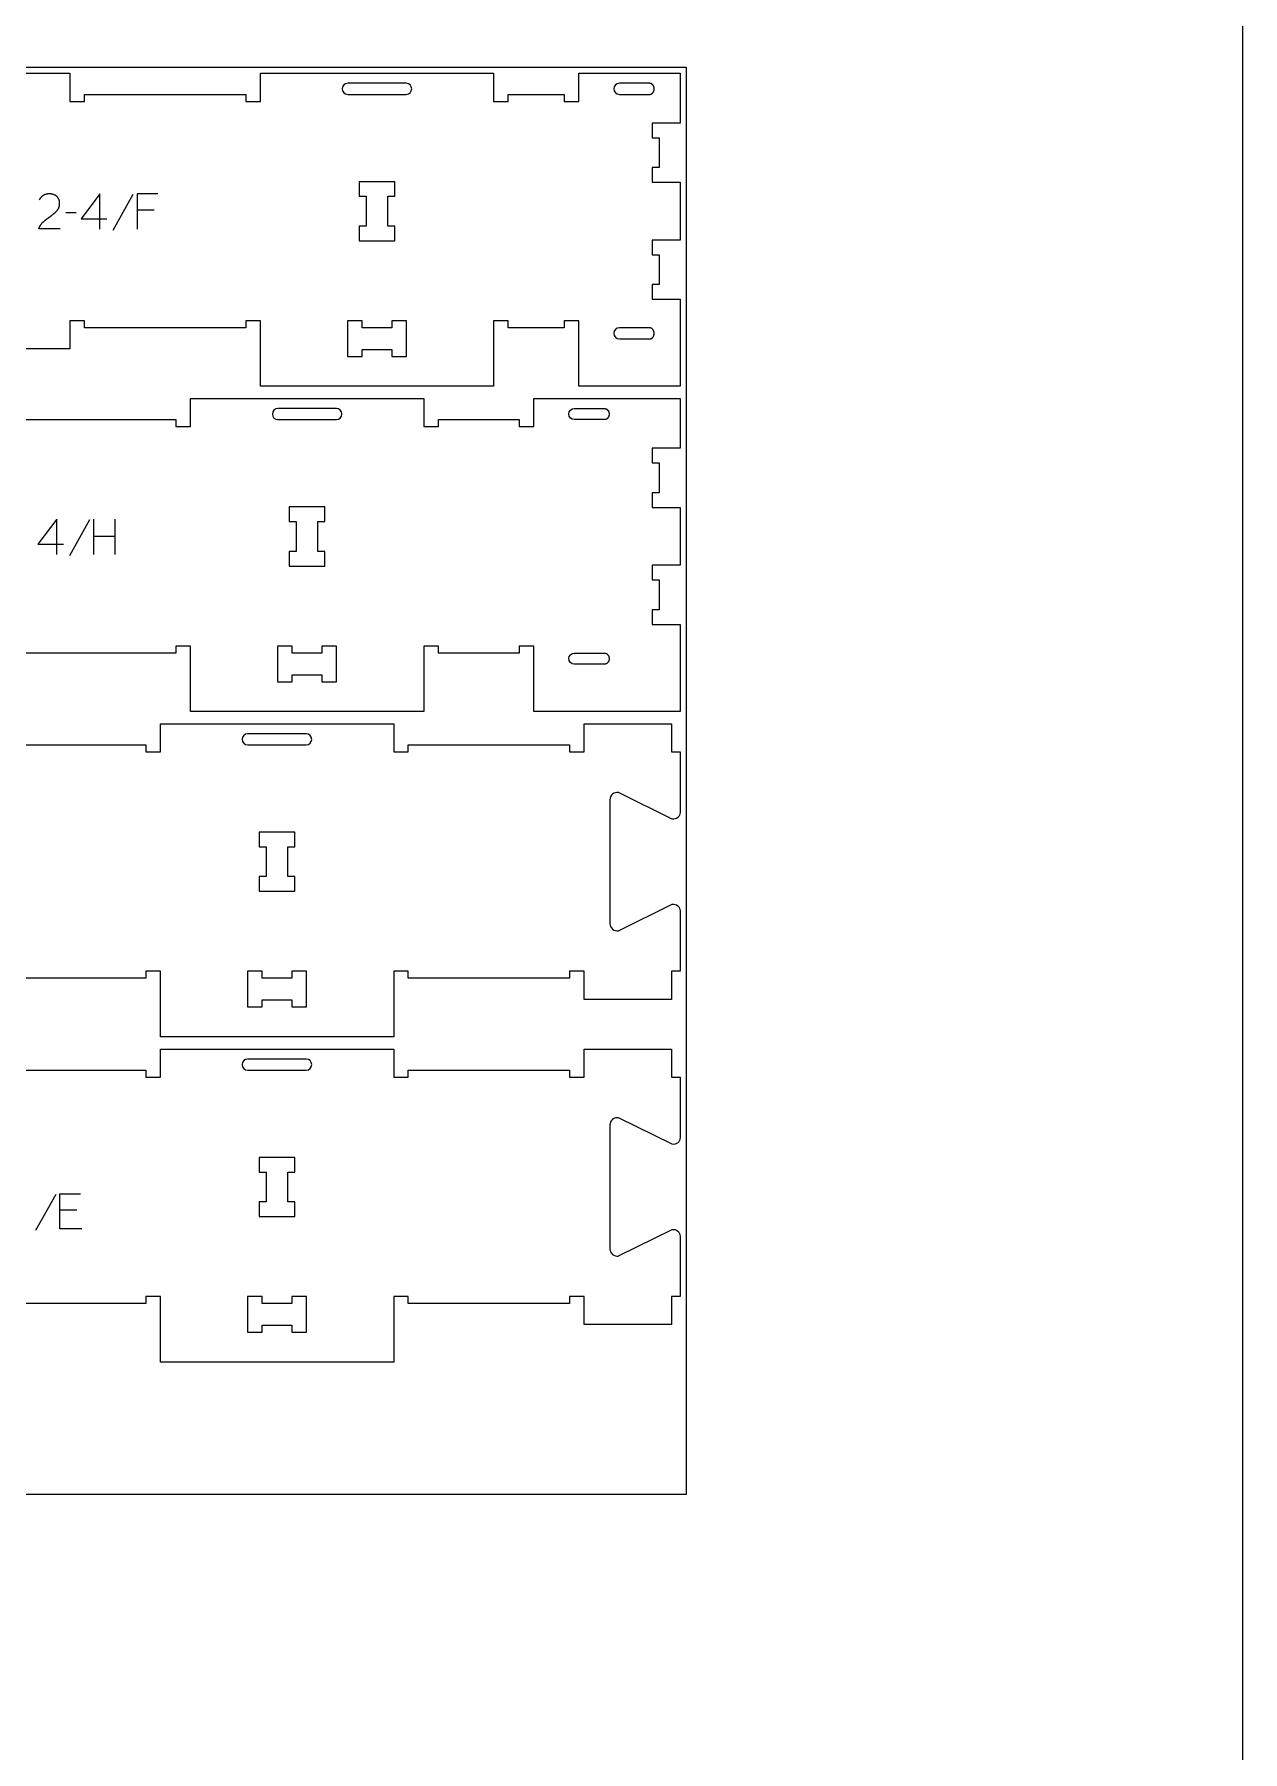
# Model space of a CAD drawing. Extents: x 0 to 4485, y 0 to 10771.
# Drawn here: x 2150 to 3183, y 2810 to 4278 of the extents above; entities that cross this region are included whole.
import ezdxf

# ---------------------------------------------------------------- set-up
doc = ezdxf.new("R2010")
doc.units = 0
for name, color, linetype in [('0_SHEET_SPRUCEPLY_2440X122', 1, 'CONTINUOUS'), ('1_ANYTOOL_1MMDEEP_LABELS_S', 2, 'CONTINUOUS'), ('3_ANYTOOL_CUTTHROUGH_INSID', 4, 'CONTINUOUS'), ('4_ANYTOOL_CUTTHROUGH_OUTSI', 5, 'CONTINUOUS'), ('DONOTCUT', 7, 'CONTINUOUS')]:
    doc.layers.add(name, color=color, linetype=linetype)

msp = doc.modelspace()

# ---------------------------------------------------------------- linework, layer by layer
at = {"layer": '0_SHEET_SPRUCEPLY_2440X122'}
msp.add_lwpolyline([(2707.5, 4249.4), (2707.5, 3029.4), (267.5, 3029.4), (267.5, 4249.4)], close=True, dxfattribs=at)
at = {"layer": '1_ANYTOOL_1MMDEEP_LABELS_S', "color": 2}
for points in [[(2172.1, 4111.2), (2153.8, 4111.2), (2153.9, 4111.7), (2154, 4111.9), (2154.1, 4112.1), (2154.2, 4112.4), (2154.3, 4112.6), (2154.4, 4112.8), (2154.5, 4113), (2154.6, 4113.2), (2154.7, 4113.4), (2154.8, 4113.6), (2154.9, 4113.8), (2155, 4114), (2155.1, 4114.2), (2155.2, 4114.4), (2155.4, 4114.6), (2155.5, 4114.8), (2155.6, 4115), (2155.8, 4115.2), (2155.9, 4115.4), (2156, 4115.5), (2156.2, 4115.7), (2156.3, 4115.9), (2156.5, 4116.1), (2156.6, 4116.2), (2156.8, 4116.4), (2157, 4116.6), (2157.1, 4116.8), (2157.3, 4116.9), (2157.5, 4117.1), (2157.8, 4117.4), (2159.3, 4118.6), (2160.8, 4119.8), (2162.3, 4120.9), (2163.8, 4122.1), (2164.6, 4122.6), (2165.3, 4123.2), (2166, 4123.8), (2166.7, 4124.4), (2167.4, 4125), (2168, 4125.6), (2168.7, 4126.2), (2169.3, 4126.8), (2169.4, 4126.9), (2169.5, 4127.1), (2169.7, 4127.3), (2169.8, 4127.4), (2169.9, 4127.6), (2170.1, 4127.8), (2170.2, 4127.9), (2170.3, 4128.1), (2170.4, 4128.3), (2170.5, 4128.5), (2170.6, 4128.6), (2170.7, 4128.8), (2170.8, 4129), (2170.9, 4129.2), (2171, 4129.4), (2171, 4129.6), (2171.1, 4129.8), (2171.2, 4130), (2171.2, 4130.2), (2171.3, 4130.4), (2171.3, 4130.6), (2171.4, 4130.8), (2171.4, 4131), (2171.5, 4131.2), (2171.5, 4131.4), (2171.5, 4131.6), (2171.6, 4131.8), (2171.6, 4132), (2171.6, 4132.2), (2171.6, 4132.5), (2171.6, 4132.7), (2171.6, 4132.9), (2171.6, 4133.2), (2171.6, 4133.4), (2171.6, 4133.7), (2171.6, 4133.9), (2171.6, 4134.1), (2171.5, 4134.4), (2171.5, 4134.6), (2171.5, 4134.8), (2171.4, 4135), (2171.4, 4135.3), (2171.3, 4135.5), (2171.3, 4135.7), (2171.2, 4135.9), (2171.1, 4136.1), (2171.1, 4136.3), (2171, 4136.5), (2170.9, 4136.7), (2170.8, 4136.8), (2170.7, 4137), (2170.6, 4137.2), (2170.5, 4137.4), (2170.4, 4137.5), (2170.3, 4137.7), (2170.2, 4137.9), (2170.1, 4138), (2170, 4138.2), (2169.8, 4138.3), (2169.7, 4138.5), (2169.5, 4138.6), (2169.4, 4138.8), (2169.2, 4138.9), (2169.1, 4139), (2168.9, 4139.2), (2168.8, 4139.3), (2168.6, 4139.4), (2168.4, 4139.5), (2168.3, 4139.7), (2168.1, 4139.8), (2167.9, 4139.9), (2167.7, 4140), (2167.6, 4140.1), (2167.4, 4140.2), (2167.2, 4140.2), (2167, 4140.3), (2166.8, 4140.4), (2166.6, 4140.5), (2166.4, 4140.6), (2166.2, 4140.6), (2166, 4140.7), (2165.8, 4140.7), (2165.6, 4140.8), (2165.4, 4140.9), (2165.2, 4140.9), (2165, 4140.9), (2164.8, 4141), (2164.6, 4141), (2164.3, 4141), (2164.1, 4141.1), (2163.9, 4141.1), (2163.6, 4141.1), (2163.4, 4141.1), (2163.2, 4141.1), (2162.7, 4141.1), (2162.3, 4141.1), (2162, 4141.1), (2161.6, 4141.1), (2161.3, 4141.1), (2160.9, 4141), (2160.6, 4141), (2160.3, 4140.9), (2160, 4140.8), (2159.6, 4140.7), (2159.5, 4140.7), (2159.3, 4140.7), (2159.2, 4140.6), (2159, 4140.5), (2158.9, 4140.5), (2158.7, 4140.4), (2158.6, 4140.4), (2158.5, 4140.3), (2158.3, 4140.2), (2158.2, 4140.2), (2158, 4140.1), (2157.9, 4140), (2157.8, 4140), (2157.6, 4139.9), (2157.5, 4139.8), (2157.4, 4139.7), (2157.2, 4139.6), (2157.1, 4139.5), (2157, 4139.4), (2156.9, 4139.4), (2156.7, 4139.3), (2156.6, 4139.2), (2156.5, 4139.1), (2156.4, 4139), (2156.3, 4138.8), (2156.2, 4138.7), (2156, 4138.6), (2155.9, 4138.5), (2155.8, 4138.4), (2155.7, 4138.3), (2155.6, 4138.2), (2155.5, 4138), (2155.3, 4137.8), (2155.1, 4137.5), (2154.9, 4137.2), (2154.7, 4137), (2154.6, 4136.7), (2154.4, 4136.4), (2154.2, 4136)], [(2206.1, 4111.1), (2206.1, 4141.2), (2190.1, 4119.8)], [(2234.3, 4140.7), (2217.1, 4109.9)], [(2255.5, 4141.1), (2237.9, 4141.1), (2237.9, 4111.1)], [(2185.8, 4125), (2177, 4124.9)], [(2252.4, 4127.2), (2237.9, 4127.2)], [(2190.1, 4119.8), (2211.9, 4119.8)], [(2169.1, 3833), (2169.1, 3863), (2153.1, 3841.7)], [(2197.3, 3862.5), (2180.1, 3831.8)], [(2200.7, 3863), (2200.7, 3833)], [(2219, 3833), (2219, 3863)], [(2219, 3848.3), (2200.7, 3848.3)], [(2153.1, 3841.7), (2174.9, 3841.7)], [(2168.3, 3286), (2151.1, 3255.2)], [(2190.7, 3256.5), (2171.8, 3256.5), (2171.8, 3286.5), (2189.6, 3286.5)], [(2186.4, 3272.6), (2171.8, 3272.6)]]:
    msp.add_lwpolyline(points, dxfattribs=at)
at = {"layer": '3_ANYTOOL_CUTTHROUGH_INSID', "color": 4}
for points in [[(2468, 4235.7), (2418, 4235.7, 1), (2418, 4226.2), (2468, 4226.2, 1)], [(2650.3, 4235.7, 1), (2650.3, 4226.2), (2676.1, 4226.2), (2676.2, 4226.2), (2676.3, 4226.2), (2676.4, 4226.2), (2676.5, 4226.2), (2676.6, 4226.2), (2676.7, 4226.2), (2676.8, 4226.2), (2676.8, 4226.3), (2676.9, 4226.3), (2677, 4226.3), (2677.1, 4226.3), (2677.2, 4226.4), (2677.3, 4226.4), (2677.4, 4226.4), (2677.5, 4226.5), (2677.6, 4226.5), (2677.7, 4226.6), (2677.8, 4226.6), (2677.9, 4226.7), (2678, 4226.7), (2678.1, 4226.8), (2678.2, 4226.9), (2678.3, 4226.9), (2678.3, 4227), (2678.4, 4227.1), (2678.5, 4227.1), (2678.6, 4227.2), (2678.7, 4227.3), (2678.8, 4227.4), (2678.8, 4227.4), (2678.9, 4227.5), (2679, 4227.6), (2679, 4227.7), (2679.1, 4227.8), (2679.2, 4227.9), (2679.2, 4228), (2679.3, 4228.1), (2679.4, 4228.2), (2679.4, 4228.3), (2679.5, 4228.4), (2679.5, 4228.5), (2679.6, 4228.6), (2679.6, 4228.7), (2679.7, 4228.8), (2679.7, 4228.9), (2679.7, 4229), (2679.8, 4229.1), (2679.8, 4229.2), (2679.9, 4229.3), (2679.9, 4229.4), (2679.9, 4229.5), (2679.9, 4229.6), (2680, 4229.7), (2680, 4229.9), (2680, 4230), (2680, 4230.1), (2680, 4230.2), (2680, 4230.3), (2680.1, 4230.4), (2680.1, 4230.5), (2680.1, 4230.6), (2680.1, 4230.7), (2680.1, 4230.8), (2680.1, 4230.9), (2680.1, 4231), (2680.1, 4231.1), (2680.1, 4231.2), (2680.1, 4231.3), (2680.1, 4231.5), (2680, 4231.6), (2680, 4231.7), (2680, 4231.8), (2680, 4231.9), (2680, 4232), (2680, 4232.1), (2679.9, 4232.2), (2679.9, 4232.3), (2679.9, 4232.4), (2679.9, 4232.5), (2679.8, 4232.6), (2679.8, 4232.7), (2679.7, 4232.9), (2679.7, 4233), (2679.7, 4233.1), (2679.6, 4233.2), (2679.6, 4233.3), (2679.5, 4233.4), (2679.5, 4233.5), (2679.4, 4233.6), (2679.4, 4233.7), (2679.3, 4233.8), (2679.2, 4233.9), (2679.2, 4234), (2679.1, 4234.1), (2679, 4234.1), (2679, 4234.2), (2678.9, 4234.3), (2678.8, 4234.4), (2678.8, 4234.5), (2678.7, 4234.6), (2678.6, 4234.6), (2678.5, 4234.7), (2678.4, 4234.8), (2678.3, 4234.9), (2678.3, 4234.9), (2678.2, 4235), (2678.1, 4235.1), (2678, 4235.1), (2677.9, 4235.2), (2677.8, 4235.2), (2677.7, 4235.3), (2677.6, 4235.3), (2677.5, 4235.4), (2677.4, 4235.4), (2677.3, 4235.4), (2677.2, 4235.5), (2677.1, 4235.5), (2677, 4235.5), (2676.9, 4235.6), (2676.8, 4235.6), (2676.8, 4235.6), (2676.7, 4235.6), (2676.6, 4235.6), (2676.5, 4235.7), (2676.4, 4235.7), (2676.3, 4235.7), (2676.2, 4235.7), (2676.1, 4235.7)], [(2650.3, 4017.2), (2676.1, 4017.2), (2676.2, 4017.2), (2676.3, 4017.2), (2676.4, 4017.2), (2676.5, 4017.2), (2676.6, 4017.2), (2676.7, 4017.2), (2676.8, 4017.2), (2676.8, 4017.3), (2676.9, 4017.3), (2677, 4017.3), (2677.1, 4017.3), (2677.2, 4017.4), (2677.3, 4017.4), (2677.4, 4017.4), (2677.5, 4017.5), (2677.6, 4017.5), (2677.7, 4017.6), (2677.8, 4017.6), (2677.9, 4017.7), (2678, 4017.7), (2678.1, 4017.8), (2678.2, 4017.9), (2678.3, 4017.9), (2678.3, 4018), (2678.4, 4018.1), (2678.5, 4018.1), (2678.6, 4018.2), (2678.7, 4018.3), (2678.8, 4018.4), (2678.8, 4018.4), (2678.9, 4018.5), (2679, 4018.6), (2679, 4018.7), (2679.1, 4018.8), (2679.2, 4018.9), (2679.2, 4019), (2679.3, 4019.1), (2679.4, 4019.2), (2679.4, 4019.3), (2679.5, 4019.4), (2679.5, 4019.5), (2679.6, 4019.6), (2679.6, 4019.7), (2679.7, 4019.8), (2679.7, 4019.9), (2679.7, 4020), (2679.8, 4020.1), (2679.8, 4020.2), (2679.9, 4020.3), (2679.9, 4020.4), (2679.9, 4020.5), (2679.9, 4020.6), (2680, 4020.7), (2680, 4020.9), (2680, 4021), (2680, 4021.1), (2680, 4021.2), (2680, 4021.3), (2680.1, 4021.4), (2680.1, 4021.5), (2680.1, 4021.6), (2680.1, 4021.7), (2680.1, 4021.8), (2680.1, 4021.9), (2680.1, 4022), (2680.1, 4022.1), (2680.1, 4022.2), (2680.1, 4022.3), (2680.1, 4022.5), (2680, 4022.6), (2680, 4022.7), (2680, 4022.8), (2680, 4022.9), (2680, 4023), (2680, 4023.1), (2679.9, 4023.2), (2679.9, 4023.3), (2679.9, 4023.4), (2679.9, 4023.5), (2679.8, 4023.6), (2679.8, 4023.7), (2679.7, 4023.9), (2679.7, 4024), (2679.7, 4024.1), (2679.6, 4024.2), (2679.6, 4024.3), (2679.5, 4024.4), (2679.5, 4024.5), (2679.4, 4024.6), (2679.4, 4024.7), (2679.3, 4024.8), (2679.2, 4024.9), (2679.2, 4025), (2679.1, 4025.1), (2679, 4025.1), (2679, 4025.2), (2678.9, 4025.3), (2678.8, 4025.4), (2678.8, 4025.5), (2678.7, 4025.6), (2678.6, 4025.6), (2678.5, 4025.7), (2678.4, 4025.8), (2678.3, 4025.9), (2678.3, 4025.9), (2678.2, 4026), (2678.1, 4026.1), (2678, 4026.1), (2677.9, 4026.2), (2677.8, 4026.2), (2677.7, 4026.3), (2677.6, 4026.3), (2677.5, 4026.4), (2677.4, 4026.4), (2677.3, 4026.4), (2677.2, 4026.5), (2677.1, 4026.5), (2677, 4026.5), (2676.9, 4026.6), (2676.8, 4026.6), (2676.8, 4026.6), (2676.7, 4026.6), (2676.6, 4026.6), (2676.5, 4026.7), (2676.4, 4026.7), (2676.3, 4026.7), (2676.2, 4026.7), (2676.1, 4026.7), (2650.3, 4026.7, 1)], [(2408.3, 3957.7), (2358.3, 3957.7, 1), (2358.3, 3948.2), (2408.3, 3948.2, 1)], [(2611.8, 3957.7), (2637.5, 3957.7), (2637.6, 3957.7), (2637.7, 3957.7), (2637.8, 3957.7), (2637.9, 3957.7), (2638, 3957.6), (2638.1, 3957.6), (2638.2, 3957.6), (2638.3, 3957.6), (2638.4, 3957.6), (2638.5, 3957.5), (2638.6, 3957.5), (2638.7, 3957.5), (2638.8, 3957.4), (2638.9, 3957.4), (2639, 3957.4), (2639.1, 3957.3), (2639.2, 3957.3), (2639.3, 3957.2), (2639.4, 3957.2), (2639.5, 3957.1), (2639.6, 3957.1), (2639.6, 3957), (2639.7, 3956.9), (2639.8, 3956.9), (2639.9, 3956.8), (2640, 3956.7), (2640.1, 3956.6), (2640.1, 3956.6), (2640.2, 3956.5), (2640.3, 3956.4), (2640.4, 3956.3), (2640.4, 3956.2), (2640.5, 3956.1), (2640.6, 3956.1), (2640.6, 3956), (2640.7, 3955.9), (2640.8, 3955.8), (2640.8, 3955.7), (2640.9, 3955.6), (2640.9, 3955.5), (2641, 3955.4), (2641, 3955.3), (2641.1, 3955.2), (2641.1, 3955.1), (2641.2, 3955), (2641.2, 3954.9), (2641.3, 3954.7), (2641.3, 3954.6), (2641.3, 3954.5), (2641.4, 3954.4), (2641.4, 3954.3), (2641.4, 3954.2), (2641.4, 3954.1), (2641.5, 3954), (2641.5, 3953.9), (2641.5, 3953.8), (2641.5, 3953.7), (2641.5, 3953.6), (2641.5, 3953.5), (2641.5, 3953.3), (2641.5, 3953.2), (2641.5, 3953.1), (2641.5, 3953), (2641.5, 3952.9), (2641.5, 3952.8), (2641.5, 3952.7), (2641.5, 3952.6), (2641.5, 3952.5), (2641.5, 3952.4), (2641.5, 3952.3), (2641.5, 3952.2), (2641.5, 3952.1), (2641.5, 3952), (2641.5, 3951.9), (2641.4, 3951.7), (2641.4, 3951.6), (2641.4, 3951.5), (2641.4, 3951.4), (2641.3, 3951.3), (2641.3, 3951.2), (2641.3, 3951.1), (2641.2, 3951), (2641.2, 3950.9), (2641.1, 3950.8), (2641.1, 3950.7), (2641, 3950.6), (2641, 3950.5), (2640.9, 3950.4), (2640.9, 3950.3), (2640.8, 3950.2), (2640.8, 3950.1), (2640.7, 3950), (2640.6, 3949.9), (2640.6, 3949.8), (2640.5, 3949.7), (2640.4, 3949.6), (2640.4, 3949.5), (2640.3, 3949.4), (2640.2, 3949.4), (2640.1, 3949.3), (2640.1, 3949.2), (2640, 3949.1), (2639.9, 3949.1), (2639.8, 3949), (2639.7, 3948.9), (2639.6, 3948.9), (2639.6, 3948.8), (2639.5, 3948.7), (2639.4, 3948.7), (2639.3, 3948.6), (2639.2, 3948.6), (2639.1, 3948.5), (2639, 3948.5), (2638.9, 3948.4), (2638.8, 3948.4), (2638.7, 3948.4), (2638.6, 3948.3), (2638.5, 3948.3), (2638.4, 3948.3), (2638.3, 3948.3), (2638.2, 3948.2), (2638.1, 3948.2), (2638, 3948.2), (2637.9, 3948.2), (2637.8, 3948.2), (2637.7, 3948.2), (2637.6, 3948.2), (2637.5, 3948.2), (2611.8, 3948.2, -1)], [(2611.8, 3739.2, -1), (2611.8, 3748.7), (2637.5, 3748.7), (2637.6, 3748.7), (2637.7, 3748.7), (2637.8, 3748.7), (2637.9, 3748.7), (2638, 3748.6), (2638.1, 3748.6), (2638.2, 3748.6), (2638.3, 3748.6), (2638.4, 3748.6), (2638.5, 3748.5), (2638.6, 3748.5), (2638.7, 3748.5), (2638.8, 3748.4), (2638.9, 3748.4), (2639, 3748.4), (2639.1, 3748.3), (2639.2, 3748.3), (2639.3, 3748.2), (2639.4, 3748.2), (2639.5, 3748.1), (2639.6, 3748.1), (2639.6, 3748), (2639.7, 3747.9), (2639.8, 3747.9), (2639.9, 3747.8), (2640, 3747.7), (2640.1, 3747.6), (2640.1, 3747.6), (2640.2, 3747.5), (2640.3, 3747.4), (2640.4, 3747.3), (2640.4, 3747.2), (2640.5, 3747.1), (2640.6, 3747.1), (2640.6, 3747), (2640.7, 3746.9), (2640.8, 3746.8), (2640.8, 3746.7), (2640.9, 3746.6), (2640.9, 3746.5), (2641, 3746.4), (2641, 3746.3), (2641.1, 3746.2), (2641.1, 3746.1), (2641.2, 3746), (2641.2, 3745.9), (2641.3, 3745.7), (2641.3, 3745.6), (2641.3, 3745.5), (2641.4, 3745.4), (2641.4, 3745.3), (2641.4, 3745.2), (2641.4, 3745.1), (2641.5, 3745), (2641.5, 3744.9), (2641.5, 3744.8), (2641.5, 3744.7), (2641.5, 3744.6), (2641.5, 3744.5), (2641.5, 3744.3), (2641.5, 3744.2), (2641.5, 3744.1), (2641.5, 3744), (2641.5, 3743.9), (2641.5, 3743.8), (2641.5, 3743.7), (2641.5, 3743.6), (2641.5, 3743.5), (2641.5, 3743.4), (2641.5, 3743.3), (2641.5, 3743.2), (2641.5, 3743.1), (2641.5, 3743), (2641.5, 3742.9), (2641.4, 3742.7), (2641.4, 3742.6), (2641.4, 3742.5), (2641.4, 3742.4), (2641.3, 3742.3), (2641.3, 3742.2), (2641.3, 3742.1), (2641.2, 3742), (2641.2, 3741.9), (2641.1, 3741.8), (2641.1, 3741.7), (2641, 3741.6), (2641, 3741.5), (2640.9, 3741.4), (2640.9, 3741.3), (2640.8, 3741.2), (2640.8, 3741.1), (2640.7, 3741), (2640.6, 3740.9), (2640.6, 3740.8), (2640.5, 3740.7), (2640.4, 3740.6), (2640.4, 3740.5), (2640.3, 3740.4), (2640.2, 3740.4), (2640.1, 3740.3), (2640.1, 3740.2), (2640, 3740.1), (2639.9, 3740.1), (2639.8, 3740), (2639.7, 3739.9), (2639.6, 3739.9), (2639.6, 3739.8), (2639.5, 3739.7), (2639.4, 3739.7), (2639.3, 3739.6), (2639.2, 3739.6), (2639.1, 3739.5), (2639, 3739.5), (2638.9, 3739.4), (2638.8, 3739.4), (2638.7, 3739.4), (2638.6, 3739.3), (2638.5, 3739.3), (2638.4, 3739.3), (2638.3, 3739.3), (2638.2, 3739.2), (2638.1, 3739.2), (2638, 3739.2), (2637.9, 3739.2), (2637.8, 3739.2), (2637.7, 3739.2), (2637.6, 3739.2), (2637.5, 3739.2)], [(2382.5, 3679.7), (2332.5, 3679.7, 1), (2332.5, 3670.2), (2382.5, 3670.2, 1)], [(2382.5, 3401.7), (2332.5, 3401.7, 1), (2332.5, 3392.2), (2382.5, 3392.2, 1)]]:
    msp.add_lwpolyline(points, format="xyb", close=True, dxfattribs=at)
for points in [[(2452.3, 4113.6), (2452.3, 4139.1), (2458.3, 4139.1), (2458.3, 4151.6), (2427.8, 4151.6), (2427.8, 4139.1), (2433.8, 4139.1), (2433.8, 4113.6), (2427.8, 4113.6), (2427.8, 4101.1), (2458.3, 4101.1), (2458.3, 4113.6)], [(2430.3, 4008.2), (2455.8, 4008.2), (2455.8, 4002.2), (2468.3, 4002.2), (2468.3, 4032.7), (2455.8, 4032.7), (2455.8, 4026.7), (2430.3, 4026.7), (2430.3, 4032.7), (2417.8, 4032.7), (2417.8, 4002.2), (2430.3, 4002.2)], [(2392.5, 3835.6), (2392.5, 3861.1), (2398.5, 3861.1), (2398.5, 3873.6), (2368, 3873.6), (2368, 3861.1), (2374, 3861.1), (2374, 3835.6), (2368, 3835.6), (2368, 3823.1), (2398.5, 3823.1), (2398.5, 3835.6)], [(2370.5, 3730.2), (2396, 3730.2), (2396, 3724.2), (2408.5, 3724.2), (2408.5, 3754.7), (2396, 3754.7), (2396, 3748.7), (2370.5, 3748.7), (2370.5, 3754.7), (2358, 3754.7), (2358, 3724.2), (2370.5, 3724.2)], [(2366.8, 3557.6), (2366.8, 3583.1), (2372.8, 3583.1), (2372.8, 3595.6), (2342.3, 3595.6), (2342.3, 3583.1), (2348.3, 3583.1), (2348.3, 3557.6), (2342.3, 3557.6), (2342.3, 3545.1), (2372.8, 3545.1), (2372.8, 3557.6)], [(2344.8, 3452.2), (2370.3, 3452.2), (2370.3, 3446.2), (2382.8, 3446.2), (2382.8, 3476.7), (2370.3, 3476.7), (2370.3, 3470.7), (2344.8, 3470.7), (2344.8, 3476.7), (2332.3, 3476.7), (2332.3, 3446.2), (2344.8, 3446.2)], [(2366.8, 3279.6), (2366.8, 3305.1), (2372.8, 3305.1), (2372.8, 3317.6), (2342.3, 3317.6), (2342.3, 3305.1), (2348.3, 3305.1), (2348.3, 3279.6), (2342.3, 3279.6), (2342.3, 3267.1), (2372.8, 3267.1), (2372.8, 3279.6)], [(2344.8, 3174.2), (2370.3, 3174.2), (2370.3, 3168.2), (2382.8, 3168.2), (2382.8, 3198.7), (2370.3, 3198.7), (2370.3, 3192.7), (2344.8, 3192.7), (2344.8, 3198.7), (2332.3, 3198.7), (2332.3, 3168.2), (2344.8, 3168.2)]]:
    msp.add_lwpolyline(points, close=True, dxfattribs=at)
at = {"layer": '4_ANYTOOL_CUTTHROUGH_OUTSI', "color": 5}
for points in [[(2105.8, 4244.2), (2180.3, 4244.2), (2180.3, 4220.2), (2192.8, 4220.2), (2192.8, 4226.2), (2330.8, 4226.2), (2330.8, 4220.2), (2343.3, 4220.2), (2343.3, 4244.2), (2542.8, 4244.2), (2542.8, 4220.2), (2555.3, 4220.2), (2555.3, 4226.2), (2603.1, 4226.2), (2603.1, 4220.2), (2615.3, 4220.2), (2615.6, 4220.2), (2615.6, 4244.2), (2702.3, 4244.2), (2702.3, 4244.2), (2702.3, 4201.7), (2678.5, 4201.7), (2678.3, 4201.7), (2678.3, 4189.2), (2684.3, 4189.2), (2684.3, 4163.7), (2678.3, 4163.7), (2678.3, 4151.2), (2702.3, 4151.2), (2702.3, 4101.7), (2678.3, 4101.7), (2678.3, 4089.2), (2684.3, 4089.2), (2684.3, 4063.7), (2678.3, 4063.7), (2678.3, 4051.2), (2702.3, 4051.2), (2702.3, 3976.7), (2615.6, 3976.7), (2615.6, 4032.7), (2603.3, 4032.7), (2603.1, 4032.7), (2603.1, 4026.7), (2555.3, 4026.7), (2555.3, 4032.7), (2542.8, 4032.7), (2542.8, 3976.7), (2343.3, 3976.7), (2343.3, 4032.7), (2330.8, 4032.7), (2330.8, 4026.7), (2192.8, 4026.7), (2192.8, 4032.7), (2180.3, 4032.7), (2180.3, 4008.7), (2105.8, 4008.7)], [(2133, 3948.2), (2271, 3948.2), (2271, 3942.2), (2283.5, 3942.2), (2283.5, 3966.2), (2483, 3966.2), (2483, 3942.2), (2495.5, 3942.2), (2495.5, 3948.2), (2564.6, 3948.2), (2564.6, 3942.2), (2576.8, 3942.2), (2577.1, 3942.2), (2577.1, 3966.2), (2702.3, 3966.2), (2702.3, 3923.7), (2678.5, 3923.7), (2678.3, 3923.7), (2678.3, 3911.2), (2684.3, 3911.2), (2684.3, 3885.7), (2678.3, 3885.7), (2678.3, 3873.2), (2702.3, 3873.2), (2702.3, 3823.7), (2678.3, 3823.7), (2678.3, 3811.2), (2684.3, 3811.2), (2684.3, 3785.7), (2678.3, 3785.7), (2678.3, 3773.2), (2702.3, 3773.2), (2702.3, 3698.7), (2577.1, 3698.7), (2577.1, 3754.7), (2564.8, 3754.7), (2564.6, 3754.7), (2564.6, 3748.7), (2495.5, 3748.7), (2495.5, 3754.7), (2495.3, 3754.7), (2483, 3754.7), (2483, 3754.4), (2483, 3698.7), (2283.5, 3698.7), (2283.5, 3754.7), (2283.3, 3754.7), (2271, 3754.7), (2271, 3748.7), (2133, 3748.7)]]:
    msp.add_lwpolyline(points, dxfattribs=at)
for points in [[(2107.3, 3670.2), (2245.3, 3670.2), (2245.3, 3664.2), (2257.8, 3664.2), (2257.8, 3688.2), (2457.3, 3688.2), (2457.3, 3664.2), (2469.8, 3664.2), (2469.8, 3670.2), (2607.8, 3670.2), (2607.8, 3664.2), (2620.3, 3664.2), (2620.3, 3688.2), (2694.8, 3688.2), (2694.8, 3664.2), (2702.3, 3664.2), (2702.3, 3612.5), (2702.3, 3612.5, -0.220464), (2700.3, 3608.1, -0.218803), (2695.6, 3606.8), (2649.6, 3629.5), (2649.6, 3629.5), (2649.6, 3629.5), (2649.6, 3629.5, 0.220464), (2644.5, 3628.1, 0.220464), (2642.3, 3623.3), (2642.3, 3517.5, 0.463455), (2649.6, 3511.3), (2649.6, 3511.3), (2649.6, 3511.4), (2695.6, 3534), (2695.6, 3534, -0.218803), (2700.3, 3532.7, -0.220464), (2702.3, 3528.3), (2702.3, 3476.7), (2694.8, 3476.7), (2694.8, 3452.7), (2620.3, 3452.7), (2620.3, 3476.7), (2607.8, 3476.7), (2607.8, 3470.7), (2469.8, 3470.7), (2469.8, 3476.7), (2457.3, 3476.7), (2457.3, 3420.7), (2257.8, 3420.7), (2257.8, 3476.7), (2245.3, 3476.7), (2245.3, 3470.7), (2107.3, 3470.7)], [(2107.3, 3392.2), (2245.3, 3392.2), (2245.3, 3386.2), (2257.8, 3386.2), (2257.8, 3410.2), (2457.3, 3410.2), (2457.3, 3386.2), (2469.8, 3386.2), (2469.8, 3392.2), (2607.8, 3392.2), (2607.8, 3386.2), (2620.3, 3386.2), (2620.3, 3410.2), (2694.8, 3410.2), (2694.8, 3386.2), (2702.3, 3386.2), (2702.3, 3334.5), (2702.3, 3334.5, -0.220464), (2700.3, 3330.1, -0.218803), (2695.6, 3328.8), (2649.6, 3351.5), (2649.6, 3351.5), (2649.6, 3351.5), (2649.6, 3351.5, 0.463455), (2642.3, 3345.3), (2642.3, 3239.5, 0.220464), (2644.5, 3234.7, 0.220464), (2649.6, 3233.3), (2649.6, 3233.3), (2649.6, 3233.4), (2695.6, 3256), (2695.6, 3256, -0.218803), (2700.3, 3254.7, -0.220464), (2702.3, 3250.3), (2702.3, 3198.7), (2694.8, 3198.7), (2694.8, 3174.7), (2620.3, 3174.7), (2620.3, 3198.7), (2607.8, 3198.7), (2607.8, 3192.7), (2469.8, 3192.7), (2469.8, 3198.7), (2457.3, 3198.7), (2457.3, 3142.7), (2257.8, 3142.7), (2257.8, 3198.4), (2257.8, 3198.7), (2245.3, 3198.7), (2245.3, 3192.7), (2107.3, 3192.7)]]:
    msp.add_lwpolyline(points, format="xyb", dxfattribs=at)
at = {"layer": 'DONOTCUT'}
msp.add_lwpolyline([(0, 0), (3183.4, 0), (3183.4, 7593.4), (0, 7593.4)], close=True, dxfattribs=at)

doc.saveas('drawing.dxf')
